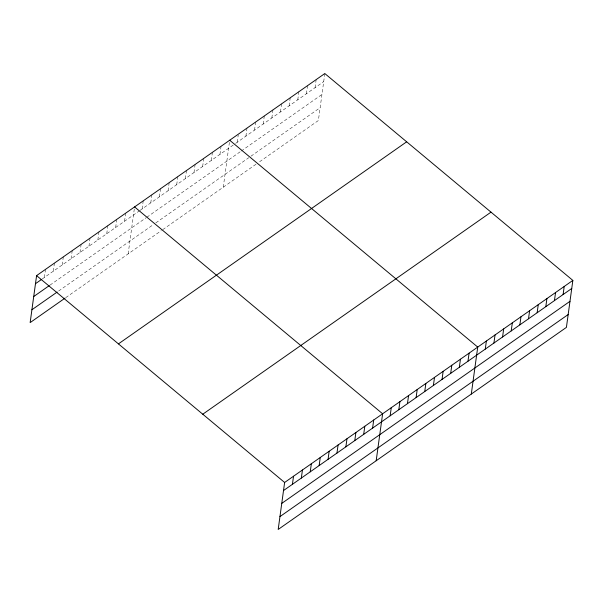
<?xml version="1.0" encoding="UTF-8"?>
<svg xmlns="http://www.w3.org/2000/svg" width="603" height="603" viewBox="0 0 603 603"><rect width="100%" height="100%" fill="white"/><g stroke="black" fill="none" stroke-linecap="round" stroke-linejoin="round"><path stroke-width="0.45" stroke-dasharray="3.02 2.26" d="M44.388 277.455L45.496 269.375M53.298 271.207L54.406 263.127M62.207 264.966L63.315 256.886M71.116 258.717L72.217 250.637M80.026 252.469L81.126 244.388M88.935 246.228L90.035 238.147M97.837 239.979L98.945 231.899M106.746 233.73L107.854 225.65M115.655 227.489L116.763 219.409M124.565 221.241L125.673 213.161M128.145 253.893L134.582 206.919M142.12 208.932L143.228 200.852M150.773 202.872L151.873 194.792M159.418 196.812L160.526 188.731M168.064 190.744L169.172 182.664M176.709 184.684L177.817 176.604M185.355 178.624L186.463 170.543M194 172.564L195.108 164.483M202.653 166.496L203.754 158.416M211.299 160.436L212.407 152.355M219.944 154.376L221.052 146.295M223.261 187.209L229.698 140.228M237.235 142.248L238.223 135.064M245.888 136.188L246.989 128.107M254.534 130.127L255.642 122.047M263.179 124.06L264.287 115.98M271.825 118L272.933 109.919M280.47 111.939L281.578 103.859M289.116 105.872L290.224 97.799M297.769 99.812L298.869 91.731M306.414 93.751L307.522 85.671M315.06 87.691L316.168 79.611M324.813 73.543L318.376 120.525L257.85 162.961M42.157 279.016L139.24 210.952M139.964 210.447L235.08 143.763M235.796 143.258L323.705 81.624M50.049 285.083L146.13 217.728M146.853 217.223L240.522 151.549M241.245 151.044L321.949 94.46M58.634 291.023L153.682 224.384M155.845 222.869L248.798 157.7M250.961 156.185L320.14 107.688M65.787 297.611L161.295 230.655M162.735 229.645L256.411 163.971"/><path stroke-width="0.9" d="M572.85 280.403L284.624 482.475L278.187 529.457L566.413 327.376L572.85 280.403L324.813 73.543L36.587 275.624L30.15 322.597L65.041 298.131M292.425 484.315L293.533 476.234M301.334 478.066L302.442 469.986M310.244 471.817L311.352 463.737M319.153 465.576L320.253 457.496M328.062 459.328L329.163 451.248M336.971 453.079L338.072 445.006M345.873 446.838L346.981 438.758M354.783 440.589L355.891 432.509M363.692 434.348L364.8 426.268M372.601 428.1L373.709 420.02M376.182 460.745L382.619 413.771L134.582 206.919M390.156 415.791L391.264 407.711M398.809 409.731L399.91 401.651M407.455 403.663L408.563 395.583M416.1 397.603L417.208 389.523M424.746 391.543L425.854 383.463M433.391 385.483L434.499 377.403M442.037 379.415L443.145 371.335M450.69 373.355L451.79 365.275M459.335 367.295L460.443 359.215M467.981 361.227L469.089 353.154M471.297 394.06L477.734 347.087L229.698 140.228M485.272 349.107L486.38 341.027M493.925 343.047L495.025 334.966M502.57 336.979L503.678 328.899M511.216 330.919L512.324 322.839M519.861 324.859L520.969 316.779M528.507 318.799L529.615 310.718M537.152 312.731L538.26 304.651M545.805 306.671L546.906 298.591M554.451 300.611L555.559 292.53M563.096 294.543L564.204 286.463M35.479 283.704L41.419 279.536M33.723 296.533L49.31 285.603M31.906 309.761L57.149 292.063M118.437 343.883L406.663 141.811M202.766 414.216L491 212.143M283.516 490.556L571.742 288.483M281.759 503.392L569.986 301.319M279.943 516.62L568.177 314.54M36.587 275.624L284.624 482.475"/></g></svg>
